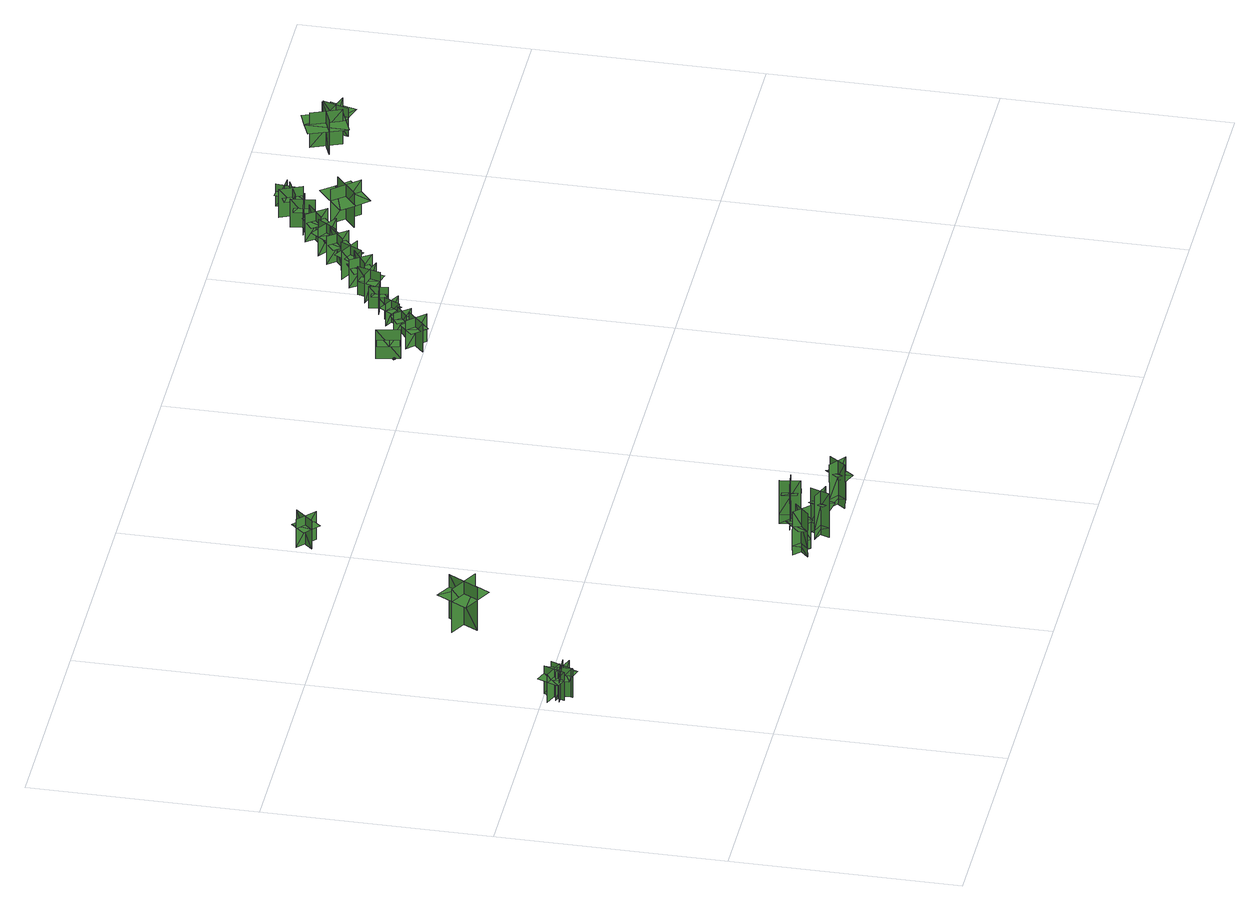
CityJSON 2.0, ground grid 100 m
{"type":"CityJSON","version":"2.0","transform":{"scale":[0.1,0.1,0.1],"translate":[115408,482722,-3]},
"CityObjects":{
"tree1":{"type":"SolitaryVegetationObject","geometry":[{"type":"MultiSurface","lod":"1","boundaries":[[[0,1,2]],[[0,2,3]],[[4,5,6]],[[4,6,7]],[[8,9,10]],[[8,10,11]],[[8,11,12]],[[8,12,13]]]}]},
"tree2":{"type":"SolitaryVegetationObject","geometry":[{"type":"MultiSurface","lod":"1","boundaries":[[[14,15,16]],[[14,16,17]],[[18,19,20]],[[18,20,21]],[[22,23,24]],[[22,24,25]],[[22,26,27]],[[22,27,23]]]}]},
"tree3":{"type":"SolitaryVegetationObject","geometry":[{"type":"MultiSurface","lod":"1","boundaries":[[[28,29,30]],[[28,30,31]],[[32,33,34]],[[32,34,35]],[[36,37,38]],[[36,38,39]],[[36,40,41]],[[36,41,37]]]}]},
"tree4":{"type":"SolitaryVegetationObject","geometry":[{"type":"MultiSurface","lod":"1","boundaries":[[[42,43,44]],[[42,44,45]],[[46,47,48]],[[46,48,49]],[[50,51,52]],[[50,52,53]],[[50,53,54]],[[50,54,55]]]}]},
"tree5":{"type":"SolitaryVegetationObject","geometry":[{"type":"MultiSurface","lod":"1","boundaries":[[[56,57,58]],[[56,58,59]],[[60,61,62]],[[60,62,63]],[[64,65,61]],[[64,61,60]],[[66,67,57]],[[66,57,56]],[[68,69,70]],[[68,70,71]],[[72,73,74]],[[72,74,75]]]}]},
"tree6":{"type":"SolitaryVegetationObject","geometry":[{"type":"MultiSurface","lod":"1","boundaries":[[[76,77,78]],[[76,78,79]],[[80,81,82]],[[80,82,83]],[[84,85,81]],[[84,81,80]],[[86,87,77]],[[86,77,76]],[[88,89,90]],[[88,90,91]],[[92,93,94]],[[92,94,95]]]}]},
"tree7":{"type":"SolitaryVegetationObject","geometry":[{"type":"MultiSurface","lod":"1","boundaries":[[[96,97,98]],[[96,98,99]],[[100,101,102]],[[100,102,103]],[[104,105,101]],[[104,101,100]],[[106,107,97]],[[106,97,96]],[[108,109,110]],[[108,110,111]],[[112,113,114]],[[112,114,115]]]}]},
"tree8":{"type":"SolitaryVegetationObject","geometry":[{"type":"MultiSurface","lod":"1","boundaries":[[[116,117,118]],[[116,118,119]],[[120,121,122]],[[120,122,123]],[[124,125,126]],[[124,126,127]],[[124,127,128]],[[124,128,129]]]}]},
"tree9":{"type":"SolitaryVegetationObject","geometry":[{"type":"MultiSurface","lod":"1","boundaries":[[[130,131,132]],[[130,132,133]],[[134,135,136]],[[134,136,137]],[[138,139,135]],[[138,135,134]],[[140,141,131]],[[140,131,130]],[[142,143,144]],[[142,144,145]],[[146,147,148]],[[146,148,149]]]}]},
"tree10":{"type":"SolitaryVegetationObject","geometry":[{"type":"MultiSurface","lod":"1","boundaries":[[[150,151,152]],[[150,152,153]],[[154,155,156]],[[154,156,157]],[[158,159,160]],[[158,160,161]],[[158,159,162]],[[158,162,163]]]}]},
"tree11":{"type":"SolitaryVegetationObject","geometry":[{"type":"MultiSurface","lod":"1","boundaries":[[[164,165,166]],[[164,166,167]],[[168,169,170]],[[168,170,171]],[[172,173,174]],[[172,174,175]],[[172,173,176]],[[172,176,177]]]}]},
"tree12":{"type":"SolitaryVegetationObject","geometry":[{"type":"MultiSurface","lod":"1","boundaries":[[[178,179,180]],[[178,180,181]],[[182,183,184]],[[182,184,185]],[[186,187,188]],[[186,188,189]],[[186,189,190]],[[186,190,191]]]}]},
"tree13":{"type":"SolitaryVegetationObject","geometry":[{"type":"MultiSurface","lod":"1","boundaries":[[[192,193,194]],[[192,194,195]],[[196,197,198]],[[196,198,199]],[[200,201,202]],[[200,202,203]],[[200,203,204]],[[200,204,205]]]}]},
"tree14":{"type":"SolitaryVegetationObject","geometry":[{"type":"MultiSurface","lod":"1","boundaries":[[[206,207,208]],[[206,208,209]],[[210,211,212]],[[210,212,213]],[[214,215,216]],[[214,216,217]],[[214,217,218]],[[214,218,219]]]}]},
"tree15":{"type":"SolitaryVegetationObject","geometry":[{"type":"MultiSurface","lod":"1","boundaries":[[[220,221,222]],[[220,222,223]],[[224,225,226]],[[224,226,227]],[[228,229,230]],[[228,230,231]],[[228,231,232]],[[228,232,233]]]}]},
"tree16":{"type":"SolitaryVegetationObject","geometry":[{"type":"MultiSurface","lod":"1","boundaries":[[[234,235,236]],[[234,236,237]],[[238,239,240]],[[238,240,241]],[[242,243,244]],[[242,244,245]],[[242,245,246]],[[242,246,247]]]}]},
"tree17":{"type":"SolitaryVegetationObject","geometry":[{"type":"MultiSurface","lod":"1","boundaries":[[[248,249,250]],[[248,250,251]],[[252,253,254]],[[252,254,255]],[[256,257,258]],[[256,258,259]],[[256,259,260]],[[256,260,261]]]}]},
"tree18":{"type":"SolitaryVegetationObject","geometry":[{"type":"MultiSurface","lod":"1","boundaries":[[[262,263,264]],[[262,264,265]],[[266,267,268]],[[266,268,269]],[[270,271,272]],[[270,272,273]],[[270,273,274]],[[270,274,275]]]}]},
"tree19":{"type":"SolitaryVegetationObject","geometry":[{"type":"MultiSurface","lod":"1","boundaries":[[[276,277,278]],[[276,278,279]],[[280,281,282]],[[280,282,283]],[[284,285,286]],[[284,286,287]],[[284,287,288]],[[284,288,289]]]}]},
"tree20":{"type":"SolitaryVegetationObject","geometry":[{"type":"MultiSurface","lod":"1","boundaries":[[[290,291,292]],[[290,292,293]],[[294,295,296]],[[294,296,297]],[[298,299,300]],[[298,300,301]],[[298,301,302]],[[298,302,303]]]}]},
"tree21":{"type":"SolitaryVegetationObject","geometry":[{"type":"MultiSurface","lod":"1","boundaries":[[[304,305,306]],[[304,306,307]],[[308,309,310]],[[308,310,311]],[[312,313,314]],[[312,314,315]],[[312,315,316]],[[312,316,317]]]}]},
"tree22":{"type":"SolitaryVegetationObject","geometry":[{"type":"MultiSurface","lod":"1","boundaries":[[[318,319,320]],[[318,320,321]],[[322,323,324]],[[322,324,325]],[[326,327,328]],[[326,328,329]],[[326,329,330]],[[326,330,331]]]}]},
"tree23":{"type":"SolitaryVegetationObject","geometry":[{"type":"MultiSurface","lod":"1","boundaries":[[[332,333,334]],[[332,334,335]],[[336,337,338]],[[336,338,339]],[[340,341,342]],[[340,342,343]],[[340,343,344]],[[340,344,345]]]}]},
"tree24":{"type":"SolitaryVegetationObject","geometry":[{"type":"MultiSurface","lod":"1","boundaries":[[[346,347,348]],[[346,348,349]],[[350,351,352]],[[350,352,353]],[[354,355,356]],[[354,356,357]],[[354,357,358]],[[354,358,359]]]}]},
"tree25":{"type":"SolitaryVegetationObject","geometry":[{"type":"MultiSurface","lod":"1","boundaries":[[[360,361,362]],[[360,362,363]],[[364,365,366]],[[364,366,367]],[[368,369,370]],[[368,370,371]],[[368,371,372]],[[368,372,373]]]}]},
"tree26":{"type":"SolitaryVegetationObject","geometry":[{"type":"MultiSurface","lod":"1","boundaries":[[[374,375,376]],[[374,376,377]],[[378,379,380]],[[378,380,381]],[[382,383,384]],[[382,384,385]],[[382,385,386]],[[382,386,387]]]}]},
"tree27":{"type":"SolitaryVegetationObject","geometry":[{"type":"MultiSurface","lod":"1","boundaries":[[[388,389,390]],[[388,390,391]],[[392,393,394]],[[392,394,395]],[[396,397,398]],[[396,398,399]],[[396,399,400]],[[396,400,401]]]}]}
},
"vertices":[
[109,933,37],[17,970,37],[17,970,176],[109,933,176],[84,994,37],[47,902,37],[47,902,176],[84,994,176],[84,994,137],[37,1013,137],[0,920,137],[47,902,137],[93,883,137],[130,976,137],
[145,927,34],[38,921,34],[38,921,174],[145,927,174],[82,983,34],[87,876,34],[87,876,174],[82,983,174],[136,926,138],[38,921,138],[40,880,138],[138,884,138],[133,968,138],[36,963,138],
[122,973,34],[83,874,34],[83,874,175],[122,973,175],[45,939,34],[144,900,34],[144,900,175],[45,939,175],[118,965,138],[83,874,138],[123,859,138],[158,950,138],[79,980,138],[44,889,138],
[534,1368,20],[609,1503,20],[609,1503,236],[534,1368,236],[634,1396,20],[498,1470,20],[498,1470,236],[634,1396,236],[634,1396,175],[671,1464,175],[535,1538,175],[498,1470,175],[461,1402,175],[596,1328,175],
[1336,115,77],[1401,178,77],[1402,177,247],[1337,114,247],[1404,114,77],[1341,179,77],[1341,178,247],[1404,113,247],[1404,113,32],[1341,178,32],[1337,114,32],[1402,177,32],[1336,115,160],[1402,178,160],[1369,211,176],[1304,148,176],[1393,169,187],[1344,121,187],[1368,97,196],[1417,144,196],
[1536,138,77],[1505,53,77],[1503,53,248],[1535,138,248],[1474,110,78],[1559,78,78],[1559,79,248],[1474,110,248],[1474,110,32],[1559,79,32],[1535,138,32],[1503,53,32],[1536,138,160],[1504,53,160],[1547,37,177],[1579,122,177],[1508,65,187],[1532,129,187],[1499,141,197],[1476,77,197],
[1566,280,79],[1579,190,79],[1578,190,249],[1565,279,249],[1525,225,79],[1615,238,79],[1615,239,249],[1525,226,249],[1525,226,34],[1615,239,34],[1565,279,34],[1578,190,34],[1565,279,162],[1578,190,162],[1624,196,179],[1611,286,179],[1577,202,189],[1566,269,189],[1532,264,198],[1543,197,198],
[1014,2234,23],[1092,2164,23],[1092,2164,163],[1014,2234,163],[1018,2167,23],[1018,2167,163],[1088,2245,163],[1088,2245,23],[1018,2167,119],[1050,2138,119],[1106,2200,119],[1074,2229,119],[1042,2258,119],[985,2196,119],
[1789,103,79],[1735,31,79],[1733,32,249],[1788,104,249],[1721,94,79],[1794,40,79],[1794,40,249],[1722,95,249],[1722,95,34],[1794,40,34],[1788,104,34],[1733,32,34],[1788,104,162],[1734,32,162],[1771,4,178],[1825,76,178],[1741,41,188],[1782,96,188],[1754,117,198],[1714,62,198],
[2503,2099,35],[2511,2099,35],[2511,2109,35],[2503,2109,35],[2507,2099,39],[2507,2099,31],[2507,2109,31],[2507,2109,39],[2503,2106,36],[2511,2106,36],[2511,2106,32],[2503,2106,32],[2511,2106,39],[2503,2106,39],
[2462,2120,31],[2565,2140,31],[2565,2140,172],[2462,2120,172],[2521,2080,31],[2501,2183,31],[2501,2183,172],[2521,2080,172],[2462,2116,124],[2566,2136,124],[2556,2188,124],[2452,2168,124],[2574,2094,124],[2470,2074,124],
[2659,2070,34],[2583,1998,34],[2583,1998,173],[2659,2070,173],[2592,2072,34],[2592,2072,173],[2664,1995,173],[2664,1995,34],[2592,2072,129],[2560,2042,129],[2617,1981,129],[2649,2010,129],[2681,2040,129],[2624,2101,129],
[2733,2134,38],[2669,2084,38],[2669,2084,147],[2733,2134,147],[2681,2140,38],[2681,2140,147],[2731,2076,147],[2731,2076,38],[2681,2140,113],[2654,2119,113],[2694,2068,113],[2721,2089,113],[2748,2110,113],[2708,2161,113],
[2795,2200,38],[2754,2130,38],[2754,2130,147],[2795,2200,147],[2745,2187,38],[2745,2187,147],[2815,2146,147],[2815,2146,38],[2745,2187,113],[2727,2158,113],[2783,2125,113],[2801,2154,113],[2818,2183,113],[2762,2216,113],
[2872,2200,40],[2862,2281,40],[2862,2281,148],[2872,2200,148],[2904,2241,40],[2904,2241,148],[2823,2232,148],[2823,2232,40],[2904,2241,114],[2900,2275,114],[2836,2267,114],[2840,2233,114],[2844,2200,114],[2908,2207,114],
[2898,2305,40],[2999,2277,40],[2999,2277,179],[2898,2305,179],[2931,2247,40],[2931,2247,179],[2959,2348,179],[2959,2348,40],[2931,2247,135],[2973,2235,135],[2996,2316,135],[2954,2328,135],[2912,2339,135],[2889,2259,135],
[2999,2391,40],[3058,2305,40],[3058,2305,180],[2999,2391,180],[2987,2325,40],[2987,2325,180],[3074,2384,180],[3074,2384,40],[2987,2325,136],[3012,2289,136],[3081,2336,136],[3056,2372,136],[3032,2409,136],[2962,2362,136],
[3150,2387,41],[3057,2434,41],[3057,2434,180],[3150,2387,180],[3129,2451,41],[3129,2451,180],[3082,2357,180],[3082,2357,41],[3129,2451,137],[3090,2470,137],[3052,2396,137],[3091,2376,137],[3130,2356,137],[3168,2431,137],
[3159,2518,41],[3224,2437,41],[3224,2437,180],[3159,2518,180],[3152,2451,41],[3152,2451,180],[3233,2517,180],[3233,2517,41],[3152,2451,136],[3179,2417,136],[3244,2470,136],[3217,2504,136],[3190,2538,136],[3124,2485,136],
[3283,2577,40],[3223,2492,40],[3223,2492,180],[3283,2577,180],[3217,2566,40],[3217,2566,180],[3302,2505,180],[3302,2505,40],[3217,2566,136],[3192,2530,136],[3260,2482,136],[3285,2517,136],[3311,2553,136],[3242,2601,136],
[3311,2639,41],[3374,2556,41],[3374,2556,180],[3311,2639,180],[3302,2572,41],[3302,2572,180],[3385,2636,180],[3385,2636,41],[3302,2572,136],[3329,2538,136],[3395,2588,136],[3368,2623,136],[3342,2658,136],[3276,2607,136],
[3428,2619,41],[3415,2723,41],[3415,2723,180],[3428,2619,180],[3469,2672,41],[3469,2672,180],[3365,2659,180],[3365,2659,41],[3469,2672,136],[3463,2716,136],[3380,2705,136],[3386,2662,136],[3391,2619,136],[3474,2629,136],
[3481,2564,35],[3481,2564,206],[3575,2451,206],[3575,2451,35],[3580,2553,35],[3580,2553,206],[3471,2462,206],[3471,2462,35],[3596,2567,150],[3549,2624,150],[3414,2511,150],[3461,2454,150],[3508,2398,150],[3644,2511,150],
[3520,2688,40],[3477,2784,40],[3477,2784,180],[3520,2688,180],[3543,2751,40],[3543,2751,180],[3448,2708,180],[3448,2708,40],[3543,2751,136],[3525,2791,136],[3449,2756,136],[3467,2717,136],[3485,2677,136],[3561,2711,136],
[3563,2814,41],[3557,2733,41],[3557,2733,149],[3563,2814,149],[3524,2780,41],[3524,2780,149],[3605,2774,149],[3605,2774,41],[3524,2780,115],[3521,2747,115],[3586,2741,115],[3589,2775,115],[3591,2809,115],[3527,2814,115],
[4008,2673,31],[4008,2673,202],[4144,2728,202],[4144,2728,31],[4048,2764,31],[4048,2764,202],[4101,2633,202],[4101,2633,31],[4040,2784,146],[3972,2757,146],[4038,2593,146],[4106,2621,146],[4174,2648,146],[4108,2812,146],
[4197,2627,8],[4197,2627,148],[4231,2742,148],[4231,2742,8],[4159,2699,8],[4159,2699,148],[4271,2666,148],[4271,2666,8],[4142,2704,103],[4125,2646,103],[4264,2605,103],[4281,2663,103],[4298,2721,103],[4159,2762,103]
]}
